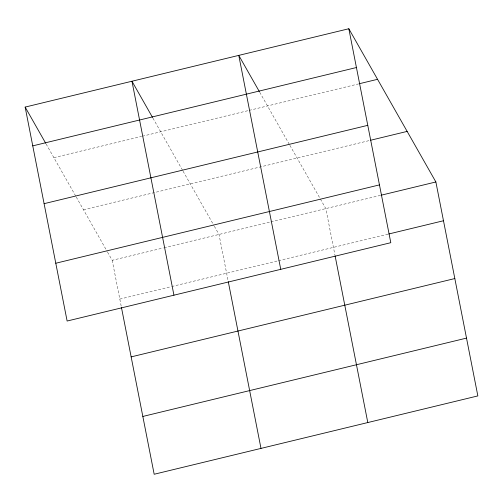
<?xml version="1.0" encoding="UTF-8"?>
<svg xmlns="http://www.w3.org/2000/svg" width="503" height="503" viewBox="0 0 503 503"><rect width="100%" height="100%" fill="white"/><g stroke="black" fill="none" stroke-linecap="round" stroke-linejoin="round"><path stroke-width="0.38" stroke-dasharray="2.52 1.89" d="M53.878 157.646L141.613 136.414M142.38 136.225L248.432 110.559M249.192 110.377L358.576 83.9M83.473 209.745L369.957 140.406M107.541 252.104L112.2 260.303L163.318 247.935M164.079 247.746L270.13 222.081M270.891 221.892L380.469 195.371M119.808 299.09L170.926 286.716M171.686 286.528L277.738 260.862M278.499 260.68L388.077 234.159M259.737 92.275L289.508 144.682M289.891 145.348L325.825 208.6L334.948 255.09M152.925 118.13L182.696 170.53M183.073 171.202L213.964 225.57M214.353 226.256L219.012 234.455L228.129 280.944M46.113 143.984L75.884 196.384M76.261 197.05L107.152 251.425M112.2 260.303L121.317 306.792"/><path stroke-width="0.75" d="M348.824 28.746L390.8 242.698L67.125 321.033L25.15 107.089L348.824 28.746L435.875 181.967L477.85 395.911L154.176 474.254L121.468 307.566M32.758 145.87L356.438 67.528M359.337 83.718L377.552 79.311M44.101 203.671L367.775 125.335M370.717 140.218L407.147 131.402M55.783 263.232L379.463 184.89M381.23 195.189L435.875 181.967M388.838 233.97L443.483 220.748M131.151 356.891L454.825 278.555M142.833 416.446L466.507 338.11M259.353 91.596L238.774 55.38L280.749 269.331M152.535 117.444L131.962 81.234L173.937 295.186M25.15 107.089L45.723 143.298M335.099 255.864L367.8 422.551M228.287 281.711L260.988 448.399"/></g></svg>
